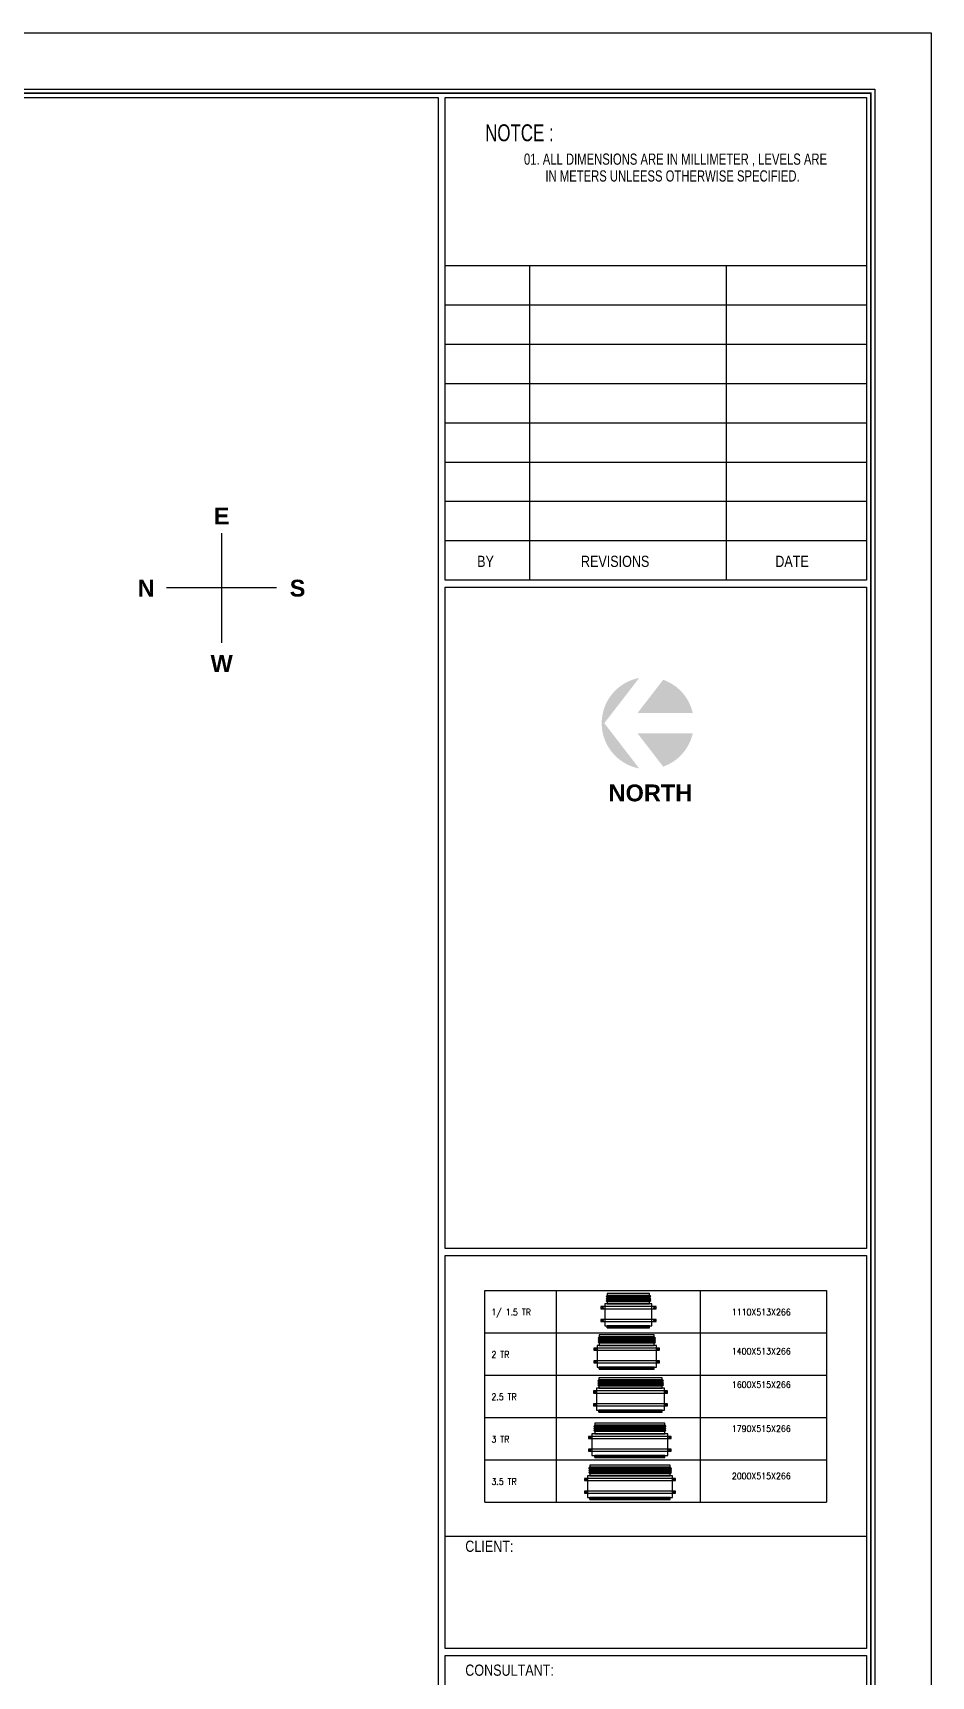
# Model space of a CAD drawing. Header units: millimetres. Extents: x -1288794 to 2153086, y -2701644 to -1428868.
# Drawn here: x 619389 to 640588, y -1502614 to -1463806 of the extents above; entities that cross this region are included whole.
import ezdxf
from ezdxf.enums import TextEntityAlignment as Align

# ---------------------------------------------------------------- set-up
doc = ezdxf.new("R2010")
doc.units = ezdxf.units.MM
doc.header["$LTSCALE"] = 100
for name, color, linetype in [('AC-HLTEXT', 100, 'Continuous'), ('DAIMENTION', 32, 'Continuous'), ('FCU-AC', 160, 'Continuous'), ('LOGO LINE', 7, 'Continuous'), ('LOGO1LINE', 7, 'Continuous'), ('LOGOHATCH02', 8, 'Continuous'), ('TEXT', 4, 'Continuous'), ('TEXTO', 140, 'Continuous')]:
    doc.layers.add(name, color=color, linetype=linetype)
doc.styles.add('ISTILO', font='sanss___.ttf', dxfattribs={"width": 0.8, "height": 400})
doc.styles.add('ROMANS', font='romans.shx', dxfattribs={"width": 0.8})
doc.styles.add('SANSSERIFBOLD', font='sasb____.pfb')
doc.styles.add('STYLUS BT', font='stylu.ttf', dxfattribs={"width": 0.5})

# ---------------------------------------------------------------- blocks, each defined once
blk = doc.blocks.new('fcu 3.5 tr')
at = {"layer": 'FCU-AC'}
h = blk.add_hatch(dxfattribs=at)
h.set_pattern_fill('NET', color=3)
h.paths.add_polyline_path([(100970, -1580238), (99070, -1580238), (99070, -1580288), (100970, -1580288)])
for p, q in [((99045, -1579550), (99070, -1579525)), ((100995, -1579550), (99045, -1579550)), ((99045, -1579550), (99070, -1579575)), ((99045, -1579600), (99070, -1579575)), ((100995, -1579600), (99045, -1579600)), ((99045, -1579600), (99070, -1579625)), ((99045, -1579650), (99070, -1579625)), ((100995, -1579650), (99045, -1579650)), ((99045, -1579650), (99070, -1579675)), ((100970, -1579525), (99070, -1579525)), ((100970, -1579575), (99070, -1579575)), ((100970, -1579575), (99070, -1579575)), ((100970, -1579625), (99070, -1579625)), ((100970, -1579625), (99070, -1579625)), ((100995, -1579550), (100970, -1579525)), ((100995, -1579550), (100970, -1579575)), ((100995, -1579600), (100970, -1579575)), ((100995, -1579600), (100970, -1579625)), ((100995, -1579650), (100970, -1579625)), ((100995, -1579650), (100970, -1579675))]:
    blk.add_line(p, q, dxfattribs=at)
at = {"layer": 'FCU-AC', "color": 1}
for p, q in [((100970, -1579475), (99070, -1579475)), ((99070, -1579475), (99070, -1579525)), ((99070, -1579525), (100970, -1579525)), ((100970, -1579675), (99070, -1579675)), ((99070, -1579675), (99070, -1579725)), ((99070, -1579725), (100970, -1579725)), ((100970, -1579525), (100970, -1579475)), ((100970, -1579725), (100970, -1579675))]:
    blk.add_line(p, q, dxfattribs=at)
at = {"layer": 'FCU-AC', "color": 6}
for points in [[(98945, -1579838), (101095, -1579838), (101095, -1579788), (98945, -1579788)], [(98945, -1580138), (101095, -1580138), (101095, -1580088), (98945, -1580088)]]:
    blk.add_lwpolyline(points, close=True, dxfattribs=at)
at = {"layer": 'FCU-AC'}
blk.add_lwpolyline([(99020, -1580238), (101020, -1580238), (101020, -1579725), (99020, -1579725)], close=True, dxfattribs=at)
at = {"layer": 'FCU-AC', "color": 3}
blk.add_lwpolyline([(99070, -1580288), (100970, -1580288), (100970, -1580238), (99070, -1580238)], close=True, dxfattribs=at)
at = {"layer": 'FCU-AC', "color": 6}
for centre in [(98982, -1579813), (101057, -1579813), (98982, -1580113), (101057, -1580113)]:
    blk.add_circle(centre, 12.5, dxfattribs=at)
blk = doc.blocks.new('fcu-1    1.5 tr')
h = blk.add_hatch()
h.set_pattern_fill('NET', color=3)
h.paths.add_polyline_path([(78733, -1589179), (77733, -1589179), (77733, -1589229), (78733, -1589229)])
at = {"color": 3}
blk.add_lwpolyline([(77733, -1589229), (78733, -1589229), (78733, -1589179), (77733, -1589179)], close=True, dxfattribs=at)
at = {"layer": 'FCU-AC'}
for p, q in [((78788, -1588666), (77678, -1588666)), ((77678, -1588666), (77678, -1589179)), ((78733, -1588466), (77733, -1588466)), ((78788, -1589179), (78788, -1588666)), ((77678, -1589179), (78788, -1589179))]:
    blk.add_line(p, q, dxfattribs=at)
at = {"layer": 'FCU-AC', "color": 5}
for p, q in [((77733, -1588466), (77708, -1588491)), ((78758, -1588491), (77708, -1588491)), ((77733, -1588516), (77708, -1588491)), ((77733, -1588516), (77708, -1588541)), ((78758, -1588541), (77708, -1588541)), ((77733, -1588566), (77708, -1588541)), ((77733, -1588566), (77708, -1588591)), ((78758, -1588591), (77708, -1588591)), ((77733, -1588616), (77708, -1588591)), ((78733, -1588516), (77733, -1588516)), ((78733, -1588566), (77733, -1588566)), ((78758, -1588491), (78733, -1588466)), ((78758, -1588491), (78733, -1588516)), ((78758, -1588541), (78733, -1588516)), ((78758, -1588541), (78733, -1588566)), ((78758, -1588591), (78733, -1588566)), ((78758, -1588591), (78733, -1588616))]:
    blk.add_line(p, q, dxfattribs=at)
at = {"layer": 'FCU-AC', "color": 1}
for p, q in [((78733, -1588416), (77733, -1588416)), ((77733, -1588416), (77733, -1588466)), ((77733, -1588466), (78733, -1588466)), ((78733, -1588616), (77733, -1588616)), ((77733, -1588616), (77733, -1588666)), ((77733, -1588666), (78733, -1588666)), ((78733, -1588466), (78733, -1588416)), ((78733, -1588666), (78733, -1588616))]:
    blk.add_line(p, q, dxfattribs=at)
at = {"layer": 'FCU-AC', "color": 2}
for p, q in [((78733, -1588516), (77733, -1588516)), ((78733, -1588566), (77733, -1588566))]:
    blk.add_line(p, q, dxfattribs=at)
at = {"layer": 'FCU-AC', "color": 6}
for points in [[(77583, -1588779), (78883, -1588779), (78883, -1588729), (77583, -1588729)], [(77583, -1589079), (78883, -1589079), (78883, -1589029), (77583, -1589029)]]:
    blk.add_lwpolyline(points, close=True, dxfattribs=at)
for centre in [(77629, -1588755), (78837, -1588755), (77629, -1589055), (78837, -1589055)]:
    blk.add_circle(centre, 12.5, dxfattribs=at)
blk = doc.blocks.new('fcu 2 tr')
h = blk.add_hatch()
h.set_pattern_fill('NET', color=3)
h.paths.add_polyline_path([(80954, -1588493), (79654, -1588493), (79654, -1588543), (80954, -1588543)])
at = {"layer": 'FCU-AC'}
for p, q in [((79654, -1587780), (79629, -1587805)), ((80979, -1587805), (79629, -1587805)), ((79654, -1587830), (79629, -1587805)), ((79654, -1587830), (79629, -1587855)), ((80979, -1587855), (79629, -1587855)), ((79654, -1587880), (79629, -1587855)), ((79654, -1587880), (79629, -1587905)), ((80979, -1587905), (79629, -1587905)), ((79654, -1587930), (79629, -1587905)), ((80954, -1587780), (79654, -1587780)), ((80954, -1587830), (79654, -1587830)), ((80954, -1587830), (79654, -1587830)), ((80954, -1587880), (79654, -1587880)), ((80954, -1587880), (79654, -1587880)), ((80954, -1587780), (80979, -1587805)), ((80954, -1587830), (80979, -1587805)), ((80954, -1587830), (80979, -1587855)), ((80954, -1587880), (80979, -1587855)), ((80954, -1587880), (80979, -1587905)), ((80954, -1587930), (80979, -1587905))]:
    blk.add_line(p, q, dxfattribs=at)
at = {"layer": 'FCU-AC', "color": 1}
for p, q in [((80954, -1587730), (79654, -1587730)), ((79654, -1587730), (79654, -1587780)), ((79654, -1587780), (80954, -1587780)), ((80954, -1587930), (79654, -1587930)), ((79654, -1587930), (79654, -1587980)), ((79654, -1587980), (80954, -1587980)), ((80954, -1587780), (80954, -1587730)), ((80954, -1587980), (80954, -1587930))]:
    blk.add_line(p, q, dxfattribs=at)
at = {"layer": 'FCU-AC'}
blk.add_lwpolyline([(79604, -1588493), (81004, -1588493), (81004, -1587980), (79604, -1587980)], close=True, dxfattribs=at)
at = {"layer": 'FCU-AC', "color": 6}
for points in [[(79529, -1588093), (81079, -1588093), (81079, -1588043), (79529, -1588043)], [(79529, -1588393), (81079, -1588393), (81079, -1588343), (79529, -1588343)]]:
    blk.add_lwpolyline(points, close=True, dxfattribs=at)
at = {"layer": 'FCU-AC', "color": 3}
blk.add_lwpolyline([(79654, -1588543), (80954, -1588543), (80954, -1588493), (79654, -1588493)], close=True, dxfattribs=at)
at = {"layer": 'FCU-AC', "color": 6}
for centre in [(79566, -1588068), (79566, -1588368), (81041, -1588068), (81041, -1588368)]:
    blk.add_circle(centre, 12.5, dxfattribs=at)
blk = doc.blocks.new('fcu 2.5 tr')
h = blk.add_hatch()
h.set_pattern_fill('NET', color=3)
h.paths.add_polyline_path([(83172, -1587743), (81672, -1587743), (81672, -1587793), (83172, -1587793)])
at = {"layer": 'FCU-AC'}
for p, q in [((81672, -1587030), (81647, -1587055)), ((83197, -1587055), (81647, -1587055)), ((81672, -1587080), (81647, -1587055)), ((81672, -1587080), (81647, -1587105)), ((83197, -1587105), (81647, -1587105)), ((81672, -1587130), (81647, -1587105)), ((81672, -1587130), (81647, -1587155)), ((83197, -1587155), (81647, -1587155)), ((81672, -1587180), (81647, -1587155)), ((83172, -1587030), (81672, -1587030)), ((83172, -1587080), (81672, -1587080)), ((83172, -1587080), (81672, -1587080)), ((83172, -1587130), (81672, -1587130)), ((83172, -1587130), (81672, -1587130)), ((83197, -1587055), (83172, -1587030)), ((83197, -1587055), (83172, -1587080)), ((83197, -1587105), (83172, -1587080)), ((83197, -1587105), (83172, -1587130)), ((83197, -1587155), (83172, -1587130)), ((83197, -1587155), (83172, -1587180))]:
    blk.add_line(p, q, dxfattribs=at)
at = {"layer": 'FCU-AC', "color": 1}
for p, q in [((83172, -1586980), (81672, -1586980)), ((81672, -1586980), (81672, -1587030)), ((81672, -1587030), (83172, -1587030)), ((83172, -1587180), (81672, -1587180)), ((81672, -1587180), (81672, -1587230)), ((83172, -1587030), (83172, -1586980)), ((83172, -1587230), (83172, -1587180)), ((81672, -1587230), (83172, -1587230))]:
    blk.add_line(p, q, dxfattribs=at)
at = {"layer": 'FCU-AC', "color": 6}
for points in [[(81547, -1587343), (83297, -1587343), (83297, -1587293), (81547, -1587293)], [(81547, -1587643), (83297, -1587643), (83297, -1587593), (81547, -1587593)]]:
    blk.add_lwpolyline(points, close=True, dxfattribs=at)
at = {"layer": 'FCU-AC'}
blk.add_lwpolyline([(81622, -1587743), (83222, -1587743), (83222, -1587230), (81622, -1587230)], close=True, dxfattribs=at)
at = {"layer": 'FCU-AC', "color": 3}
blk.add_lwpolyline([(81672, -1587793), (83172, -1587793), (83172, -1587743), (81672, -1587743)], close=True, dxfattribs=at)
at = {"layer": 'FCU-AC', "color": 6}
for centre in [(81584, -1587318), (81584, -1587618), (83259, -1587318), (83259, -1587618)]:
    blk.add_circle(centre, 12.5, dxfattribs=at)
blk = doc.blocks.new('fcu 3 tr')
h = blk.add_hatch()
h.set_pattern_fill('NET', color=3)
h.paths.add_polyline_path([(86304, -1585367), (84654, -1585367), (84654, -1585417), (86304, -1585417)])
at = {"layer": 'FCU-AC'}
for p, q in [((84654, -1584654), (84629, -1584679)), ((86329, -1584679), (84629, -1584679)), ((84654, -1584704), (84629, -1584679)), ((84654, -1584704), (84629, -1584729)), ((86329, -1584729), (84629, -1584729)), ((84654, -1584754), (84629, -1584729)), ((84654, -1584754), (84629, -1584779)), ((86329, -1584779), (84629, -1584779)), ((84654, -1584804), (84629, -1584779)), ((86304, -1584654), (84654, -1584654)), ((86304, -1584704), (84654, -1584704)), ((86304, -1584704), (84654, -1584704)), ((86304, -1584754), (84654, -1584754)), ((86304, -1584754), (84654, -1584754)), ((86304, -1584654), (86329, -1584679)), ((86304, -1584704), (86329, -1584679)), ((86304, -1584704), (86329, -1584729)), ((86304, -1584754), (86329, -1584729)), ((86304, -1584754), (86329, -1584779)), ((86304, -1584804), (86329, -1584779))]:
    blk.add_line(p, q, dxfattribs=at)
at = {"layer": 'FCU-AC', "color": 1}
for p, q in [((86304, -1584604), (84654, -1584604)), ((84654, -1584604), (84654, -1584654)), ((84654, -1584654), (86304, -1584654)), ((86304, -1584804), (84654, -1584804)), ((84654, -1584804), (84654, -1584854)), ((84654, -1584854), (86304, -1584854)), ((86304, -1584654), (86304, -1584604)), ((86304, -1584854), (86304, -1584804))]:
    blk.add_line(p, q, dxfattribs=at)
at = {"layer": 'FCU-AC'}
blk.add_lwpolyline([(84584, -1585367), (86374, -1585367), (86374, -1584854), (84584, -1584854)], close=True, dxfattribs=at)
at = {"layer": 'FCU-AC', "color": 6}
for points in [[(84504, -1584967), (86454, -1584967), (86454, -1584917), (84504, -1584917)], [(84504, -1585267), (86454, -1585267), (86454, -1585217), (84504, -1585217)]]:
    blk.add_lwpolyline(points, close=True, dxfattribs=at)
at = {"layer": 'FCU-AC', "color": 3}
blk.add_lwpolyline([(84654, -1585417), (86304, -1585417), (86304, -1585367), (84654, -1585367)], close=True, dxfattribs=at)
at = {"layer": 'FCU-AC', "color": 6}
for centre in [(84544, -1584942), (84544, -1585242), (86414, -1584942), (86414, -1585242)]:
    blk.add_circle(centre, 12.5, dxfattribs=at)

msp = doc.modelspace()

# ---------------------------------------------------------------- hatches: boundary and pattern name
at = {"layer": 'LOGOHATCH02'}
h = msp.add_hatch(color=30, dxfattribs=at)
h.paths.add_polyline_path([(633699.1, -1479040.2, 0.8284598), (633699.1, -1481178.5), (632875.3, -1480109.3)])
h.paths.add_polyline_path([(634264.8, -1479083.6), (633657.3, -1479872), (634963.5, -1479872, 0.2581572)])
h.paths.add_polyline_path([(634963.5, -1480346.6), (633657.3, -1480346.6), (634264.8, -1481135, 0.2581572)])

# ---------------------------------------------------------------- linework, layer by layer
for p, q in [((623839.5, -1475617.9), (623839.5, -1478213.2)), ((625137.1, -1476915.5), (622541.8, -1476915.5))]:
    msp.add_line(p, q)
at = {"layer": 'DAIMENTION', "color": 3}
msp.add_line((638117, -1493508.5), (638117, -1498508.5), dxfattribs=at)
at = {"layer": 'FCU-AC', "color": 3}
for p, q in [((630051.9, -1493508.5), (638117, -1493508.5)), ((630051.9, -1498508.5), (630051.9, -1493508.5)), ((631748.6, -1498508.5), (631748.6, -1493508.5)), ((635135.7, -1493508.5), (635135.7, -1498508.5)), ((630051.9, -1494508.5), (638117, -1494508.5)), ((630051.9, -1495508.5), (638117, -1495508.5)), ((630051.9, -1496508.5), (638117, -1496508.5)), ((630051.9, -1497508.5), (638117, -1497508.5)), ((630051.9, -1498508.5), (638117, -1498508.5))]:
    msp.add_line(p, q, dxfattribs=at)
at = {"layer": 'LOGO LINE'}
msp.add_line((629119.2, -1499307.1), (639063.4, -1499307.1), dxfattribs=at)
msp.add_lwpolyline([(640588.1, -1519493.9), (561830.1, -1519493.9), (561830.1, -1463806.4), (640588.1, -1463806.4)], close=True, dxfattribs=at)
at = {"layer": 'LOGO1LINE'}
for p, q in [((639063.4, -1469308.8), (629119.2, -1469308.8)), ((631108.1, -1469308.8), (631108.1, -1476733.8)), ((635748.7, -1469308.8), (635748.7, -1476733.8)), ((639063.4, -1470236.9), (629119.2, -1470236.9)), ((639063.4, -1471165.1), (629119.2, -1471165.1)), ((639063.4, -1472093.2), (629119.2, -1472093.2)), ((639063.4, -1473021.3), (629119.2, -1473021.3)), ((639063.4, -1473949.4), (629119.2, -1473949.4)), ((639063.4, -1474877.6), (629119.2, -1474877.6)), ((639063.4, -1475805.7), (629119.2, -1475805.7))]:
    msp.add_line(p, q, dxfattribs=at)
for points in [[(639262.2, -1518168), (563156, -1518168), (563156, -1465132.3), (639262.2, -1465132.3)], [(628953.5, -1517969.1), (563354.8, -1517969.1), (563354.8, -1465331.1), (628953.5, -1465331.1)], [(639063.4, -1476733.8), (629119.2, -1476733.8), (629119.2, -1465331.1), (639063.4, -1465331.1)], [(639063.4, -1492511.9), (629119.2, -1492511.9), (629119.2, -1476899.6), (639063.4, -1476899.6)], [(639063.4, -1501958.9), (629119.2, -1501958.9), (629119.2, -1492677.7), (639063.4, -1492677.7)], [(639063.4, -1512068.9), (629119.2, -1512068.9), (629119.2, -1502124.7), (639063.4, -1502124.7)]]:
    msp.add_lwpolyline(points, close=True, dxfattribs=at)
at = {"layer": 'LOGO1LINE', "const_width": 39.8}
msp.add_lwpolyline([(639162.8, -1518068.5), (563255.4, -1518068.5), (563255.4, -1465231.7), (639162.8, -1465231.7)], close=True, dxfattribs=at)

# ---------------------------------------------------------------- block references
at = {"layer": 'FCU-AC'}
for name, p in [('fcu-1    1.5 tr', (555212.2, 94841.3)), ('fcu 2 tr', (553100.8, 93175.7))]:
    msp.add_blockref(name, p, dxfattribs=at)
at = {"layer": 'FCU-AC', "color": 3}
for name, p in [('fcu 2.5 tr', (551072.2, 91413.6)), ('fcu 3 tr', (547997.2, 87963.7)), ('fcu 3.5 tr', (533462.3, 81842.5))]:
    msp.add_blockref(name, p, dxfattribs=at)

# ---------------------------------------------------------------- texts
at = {"layer": 'AC-HLTEXT', "style": 'ROMANS', "width": 0.9}
for s, p in [('1/ 1.5 TR ', (630211.4, -1494093.1)), ('1110X513X266', (635885.8, -1494093.1)), ('2 TR ', (630211.4, -1495093.1)), ('1400X513X266', (635885.8, -1495016.1)), ('2.5 TR ', (630211.4, -1496093.1)), ('1600X515X266', (635885.8, -1495806.3)), ('1790X515X266', (635885.8, -1496844.3)), ('3 TR', (630211.4, -1497093.1)), ('3.5 TR', (630211.4, -1498093.1)), ('2000X515X266', (635885.8, -1497963.7))]:
    msp.add_text(s, height=150, dxfattribs=at).set_placement(p)
at = {"layer": 'TEXT', "color": 7}
for s, height, style, width, p in [('NOTCE :', 397.77, 'STYLUS BT', 0.75, (630062.5, -1466364.7)), ('BY', 265.18, 'ISTILO', 0.8, (629873.9, -1476419.8)), ('REVISIONS', 265.18, 'ISTILO', 0.8, (632323.8, -1476419.8)), ('DATE', 265.18, 'ISTILO', 0.8, (636911.1, -1476419.8)), ('CLIENT:', 265.18, 'ISTILO', 0.8, (629593.9, -1499678.7)), ('CONSULTANT:', 265.179, 'ISTILO', 0.8, (629593.9, -1502605.4))]:
    msp.add_text(s, height=height, dxfattribs=dict(at, style=style, width=width)).set_placement(p)
at = {"layer": 'TEXT', "color": 7, "style": 'SANSSERIFBOLD'}
for s, height, p in [('E', 397.8, (623844.1, -1475214.4)), ('N', 397.8, (622062.5, -1476920.1)), ('S', 397.8, (625635.5, -1476920.1)), ('W', 397.8, (623844.1, -1478697.7)), ('NORTH', 397.77, (633963.1, -1481755.6))]:
    msp.add_text(s, height=height, dxfattribs=at).set_placement(p, align=Align.MIDDLE)
at = {"layer": 'TEXTO', "color": 7, "linetype": 'Continuous', "style": 'STYLUS BT', "width": 0.75}
for s, p in [('01. ALL DIMENSIONS ARE IN MILLIMETER , LEVELS ARE', (630979.4, -1466920.6)), ('IN METERS UNLEESS OTHERWISE SPECIFIED.', (631485.1, -1467317.8))]:
    msp.add_text(s, height=265.179, dxfattribs=at).set_placement(p)

doc.saveas('drawing.dxf')
